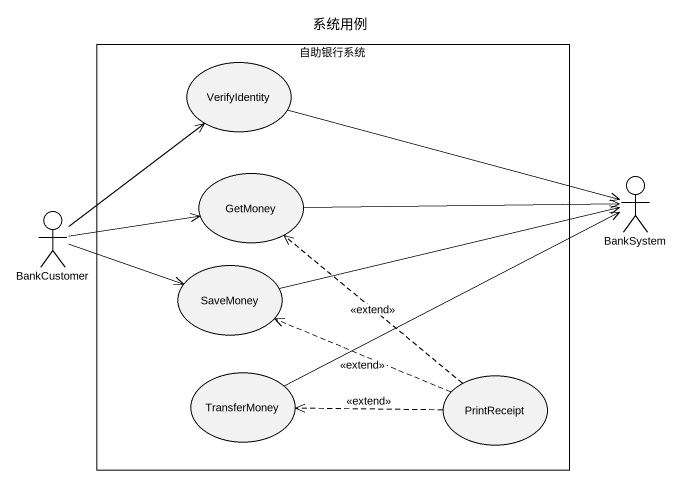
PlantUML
@startuml
title 系统用例
rectangle 自助银行系统 {
  usecase VerifyIdentity
  usecase GetMoney
  usecase SaveMoney
  usecase TransferMoney
  usecase PrintReceipt
}
actor BankSystem
actor BankCustomer
VerifyIdentity -right-> BankSystem
GetMoney -right-> BankSystem
BankCustomer -up-> VerifyIdentity
BankCustomer -right-> GetMoney
BankCustomer -right-> SaveMoney
SaveMoney -right-> BankSystem
TransferMoney -right-> BankSystem
PrintReceipt .up.> GetMoney : <<extend>>
PrintReceipt .left.> SaveMoney : <<extend>>
PrintReceipt .left.> TransferMoney : <<extend>>
@enduml
